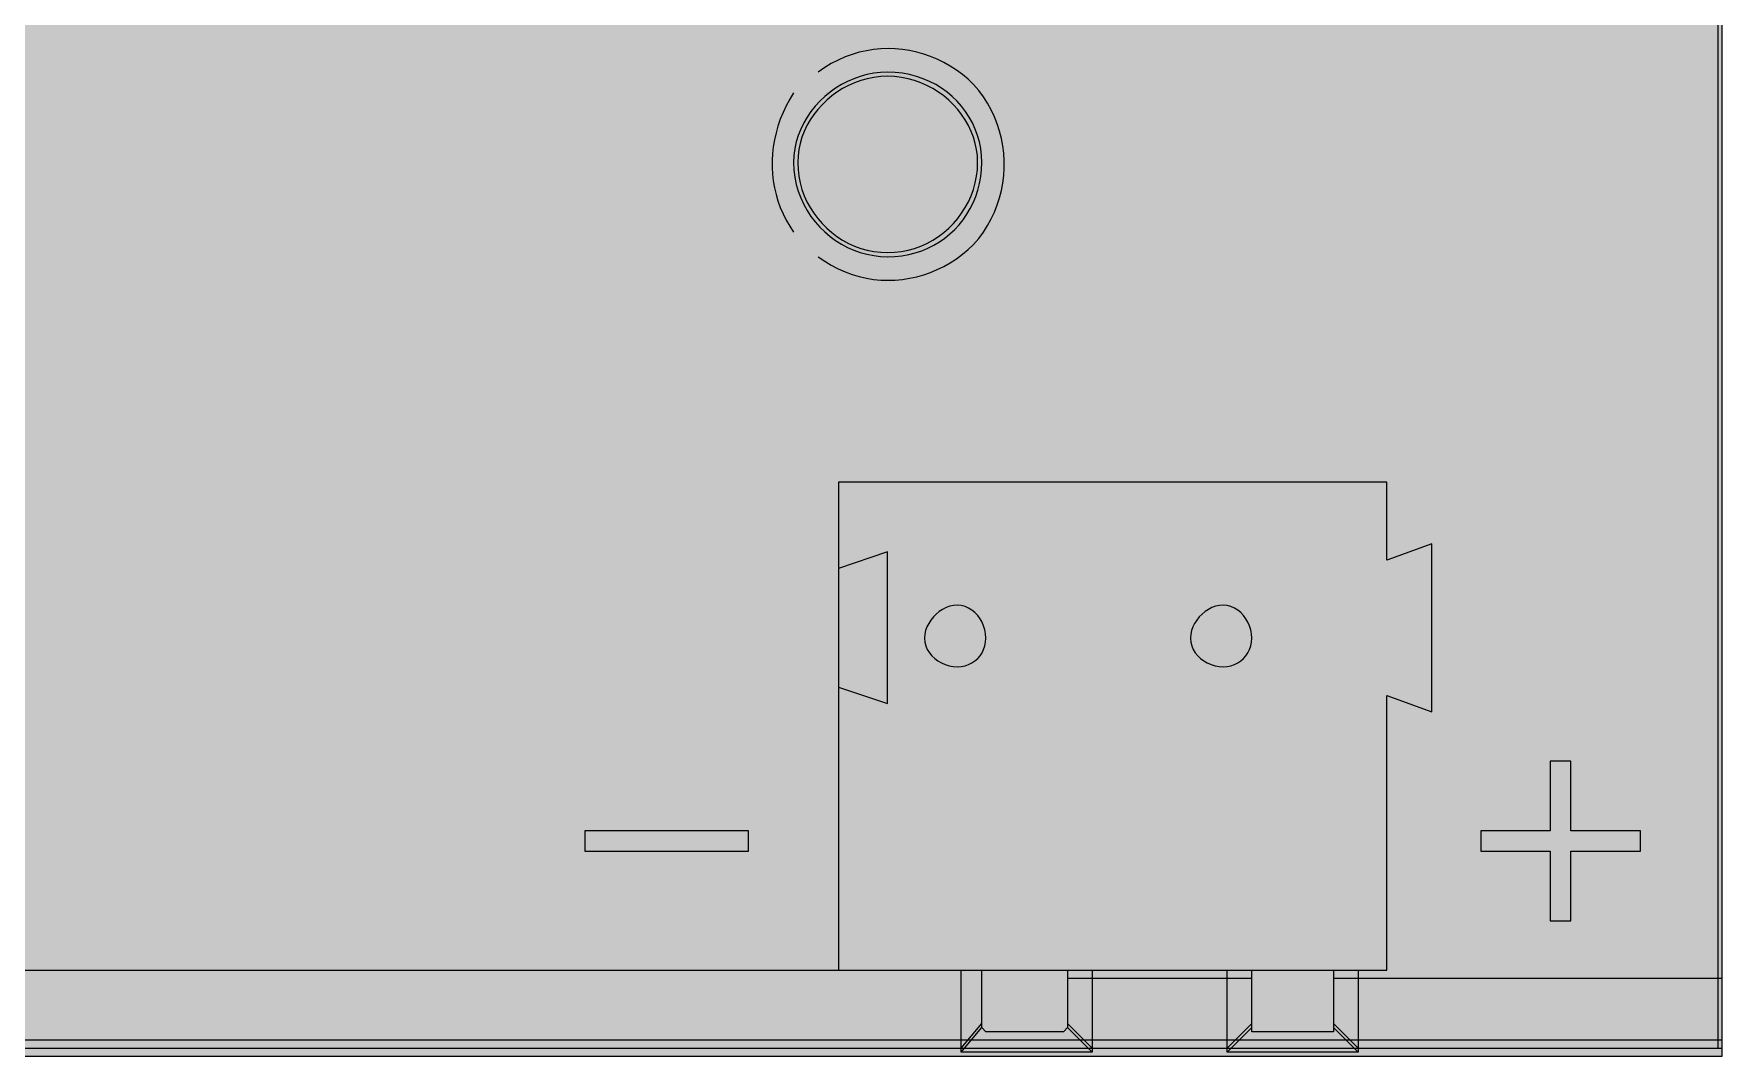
# Model space of a CAD drawing. Header units: millimetres. Extents: x 0 to 966, y -664 to 90.
# Drawn here: x 929.76 to 966, y -130 to -108.04 of the extents above; entities that cross this region are included whole.
import ezdxf

# ---------------------------------------------------------------- set-up
doc = ezdxf.new("R2010")
doc.units = ezdxf.units.MM
for name, color, linetype in [('HDL_BODY', 7, 'Continuous'), ('HDL_COLOUR', 7, 'Continuous'), ('HDL_DETAIL', 7, 'Continuous'), ('HDL_PRINT', 7, 'Continuous')]:
    doc.layers.add(name, color=color, linetype=linetype)

# ---------------------------------------------------------------- blocks, each defined once
blk = doc.blocks.new('M_R12.16.1_FRONT')
at = {"layer": 'HDL_BODY', "true_color": 0x202126}
blk.add_hatch(color=250, dxfattribs=at).paths.add_polyline_path([(0, 0), (216, 0), (216, 90), (0, 90)])
at = {"layer": 'HDL_BODY', "true_color": 0x2a2a30}
blk.add_hatch(color=250, dxfattribs=at).paths.add_polyline_path([(0.4, 20.52), (215.6, 20.52), (215.6, 68.31), (0.4, 68.31)])
at = {"layer": 'HDL_BODY', "true_color": 0x23242a}
blk.add_hatch(color=250, dxfattribs=at).paths.add_polyline_path([(0.4, 0.5), (215.6, 0.5), (215.6, 19.8), (0.4, 19.8)])
at = {"layer": 'HDL_COLOUR', "true_color": 0x232529}
for points in [[(200.107, 19.198), (200.101, 19.347), (200.084, 19.494), (200.055, 19.638), (200.016, 19.777), (199.966, 19.913), (199.906, 20.044), (199.837, 20.17), (199.759, 20.29), (199.672, 20.404), (199.576, 20.511), (199.473, 20.612), (199.362, 20.705), (199.243, 20.79), (199.118, 20.867), (198.987, 20.936), (198.849, 20.995), (198.706, 21.044), (198.558, 21.083), (198.405, 21.112), (198.248, 21.129), (198.086, 21.135), (197.936, 21.129), (197.789, 21.112), (197.643, 21.083), (197.5, 21.044), (197.361, 20.995), (197.226, 20.936), (197.095, 20.867), (196.97, 20.79), (196.85, 20.705), (196.737, 20.612), (196.63, 20.511), (196.531, 20.404), (196.44, 20.29), (196.357, 20.17), (196.284, 20.044), (196.22, 19.913), (196.167, 19.777), (196.124, 19.638), (196.093, 19.494), (196.074, 19.347), (196.068, 19.198), (196.074, 19.036), (196.093, 18.878), (196.124, 18.725), (196.167, 18.576), (196.22, 18.433), (196.284, 18.295), (196.357, 18.164), (196.44, 18.038), (196.531, 17.92), (196.63, 17.808), (196.737, 17.705), (196.85, 17.609), (196.97, 17.521), (197.095, 17.443), (197.226, 17.373), (197.361, 17.314), (197.5, 17.264), (197.643, 17.224), (197.789, 17.196), (197.936, 17.178), (198.086, 17.172), (198.24, 17.177), (198.391, 17.193), (198.538, 17.22), (198.68, 17.256), (198.817, 17.301), (198.95, 17.356), (199.077, 17.42), (199.199, 17.492), (199.314, 17.572), (199.423, 17.66), (199.525, 17.756), (199.621, 17.858), (199.708, 17.967), (199.788, 18.083), (199.86, 18.205), (199.924, 18.332), (199.978, 18.465), (200.024, 18.603), (200.06, 18.746), (200.086, 18.892), (200.102, 19.043), (200.107, 19.198)], [(200.018, 19.198), (200.012, 19.335), (199.995, 19.471), (199.966, 19.605), (199.928, 19.736), (199.878, 19.864), (199.82, 19.988), (199.752, 20.108), (199.675, 20.223), (199.59, 20.332), (199.497, 20.436), (199.397, 20.533), (199.289, 20.624), (199.176, 20.707), (199.056, 20.783), (198.93, 20.85), (198.8, 20.908), (198.665, 20.957), (198.525, 20.995), (198.382, 21.024), (198.235, 21.041), (198.086, 21.047), (197.937, 21.041), (197.791, 21.024), (197.648, 20.995), (197.509, 20.957), (197.374, 20.908), (197.243, 20.85), (197.118, 20.783), (196.999, 20.707), (196.885, 20.624), (196.778, 20.533), (196.678, 20.436), (196.585, 20.332), (196.5, 20.223), (196.423, 20.108), (196.355, 19.988), (196.297, 19.864), (196.247, 19.736), (196.208, 19.605), (196.18, 19.471), (196.163, 19.335), (196.157, 19.198), (196.163, 19.048), (196.18, 18.901), (196.208, 18.758), (196.247, 18.618), (196.297, 18.482), (196.355, 18.351), (196.423, 18.226), (196.5, 18.105), (196.585, 17.991), (196.678, 17.884), (196.778, 17.783), (196.885, 17.69), (196.999, 17.605), (197.118, 17.528), (197.243, 17.459), (197.374, 17.4), (197.509, 17.351), (197.648, 17.312), (197.791, 17.283), (197.937, 17.266), (198.086, 17.26), (198.235, 17.266), (198.382, 17.283), (198.525, 17.312), (198.665, 17.351), (198.8, 17.4), (198.93, 17.459), (199.056, 17.528), (199.176, 17.605), (199.289, 17.69), (199.397, 17.783), (199.497, 17.884), (199.59, 17.991), (199.675, 18.105), (199.752, 18.226), (199.82, 18.351), (199.878, 18.482), (199.928, 18.618), (199.966, 18.758), (199.995, 18.901), (200.012, 19.048), (200.018, 19.198)]]:
    blk.add_hatch(color=250, dxfattribs=at).paths.add_polyline_path(points)
at = {"layer": 'HDL_COLOUR', "true_color": 0x111316}
blk.add_hatch(color=250, dxfattribs=at).paths.add_polyline_path([(197.034, 1.849), (202.916, 1.849), (202.916, 12.329), (197.034, 12.329)])
at = {"layer": 'HDL_COLOUR', "true_color": 0xb7262f}
blk.add_hatch(color=242, dxfattribs=at).paths.add_polyline_path([(202.916, 1.849), (208.799, 1.849), (208.799, 12.329), (202.916, 12.329)])
at = {"layer": 'HDL_COLOUR', "true_color": 0x18191d}
for points in [[(200.193, 8.982), (200.188, 9.07), (200.172, 9.157), (200.147, 9.241), (200.112, 9.321), (200.069, 9.397), (200.019, 9.467), (199.96, 9.529), (199.895, 9.582), (199.824, 9.626), (199.747, 9.659), (199.666, 9.68), (199.58, 9.687), (199.499, 9.681), (199.419, 9.663), (199.341, 9.635), (199.266, 9.597), (199.195, 9.55), (199.128, 9.496), (199.068, 9.435), (199.014, 9.369), (198.967, 9.297), (198.929, 9.222), (198.901, 9.143), (198.883, 9.063), (198.877, 8.982), (198.884, 8.896), (198.905, 8.814), (198.938, 8.737), (198.982, 8.666), (199.035, 8.6), (199.097, 8.542), (199.167, 8.491), (199.242, 8.447), (199.322, 8.412), (199.406, 8.387), (199.492, 8.371), (199.58, 8.366), (199.666, 8.371), (199.747, 8.387), (199.824, 8.412), (199.895, 8.447), (199.96, 8.491), (200.019, 8.542), (200.069, 8.6), (200.112, 8.666), (200.147, 8.737), (200.172, 8.814), (200.188, 8.896), (200.193, 8.982)], [(205.901, 8.982), (205.895, 9.07), (205.88, 9.157), (205.854, 9.241), (205.82, 9.321), (205.777, 9.397), (205.726, 9.467), (205.668, 9.529), (205.603, 9.582), (205.532, 9.626), (205.455, 9.659), (205.373, 9.68), (205.287, 9.687), (205.206, 9.681), (205.126, 9.663), (205.048, 9.635), (204.973, 9.597), (204.901, 9.55), (204.835, 9.496), (204.774, 9.435), (204.72, 9.369), (204.674, 9.297), (204.636, 9.222), (204.608, 9.143), (204.591, 9.063), (204.585, 8.982), (204.592, 8.896), (204.612, 8.814), (204.645, 8.737), (204.688, 8.666), (204.742, 8.6), (204.804, 8.542), (204.873, 8.491), (204.948, 8.447), (205.029, 8.412), (205.113, 8.387), (205.199, 8.371), (205.287, 8.366), (205.373, 8.371), (205.455, 8.387), (205.532, 8.412), (205.603, 8.447), (205.668, 8.491), (205.726, 8.542), (205.777, 8.6), (205.82, 8.666), (205.854, 8.737), (205.88, 8.814), (205.895, 8.896), (205.901, 8.982)]]:
    blk.add_hatch(color=250, dxfattribs=at).paths.add_polyline_path(points)
at = {"layer": 'HDL_PRINT', "true_color": 0xdee1e9}
h = blk.add_hatch(color=254, dxfattribs=at)
h.paths.add_polyline_path([(185.619, 14.706), (185.619, 16.115), (186.146, 16.115), (186.19, 16.115), (186.233, 16.115), (186.277, 16.115), (186.321, 16.115), (186.366, 16.115), (186.41, 16.115), (186.417, 16.109), (186.436, 16.092), (186.464, 16.071), (186.5, 16.05), (186.541, 16.034), (186.585, 16.027), (186.674, 15.939), (186.674, 15.895), (186.674, 15.851), (186.674, 15.807), (186.674, 15.763), (186.674, 15.719), (186.674, 15.675), (186.674, 15.637), (186.672, 15.6), (186.667, 15.562), (186.657, 15.524), (186.642, 15.486), (186.618, 15.449), (186.585, 15.411), (186.551, 15.382), (186.516, 15.36), (186.477, 15.344), (186.431, 15.334), (186.378, 15.328), (186.314, 15.324), (186.237, 15.323), (186.146, 15.323), (185.794, 15.323), (185.794, 14.706), (185.619, 14.706)])
h.paths.add_polyline_path([(185.794, 15.411), (186.146, 15.411), (186.216, 15.416), (186.275, 15.428), (186.324, 15.445), (186.361, 15.464), (186.388, 15.481), (186.405, 15.494), (186.41, 15.499), (186.446, 15.536), (186.471, 15.564), (186.485, 15.587), (186.493, 15.61), (186.496, 15.638), (186.496, 15.675), (186.496, 15.727), (186.496, 15.775), (186.496, 15.815), (186.496, 15.841), (186.496, 15.851), (186.459, 15.888), (186.432, 15.913), (186.41, 15.928), (186.387, 15.936), (186.359, 15.939), (186.321, 15.939), (186.311, 15.939), (186.284, 15.939), (186.245, 15.939), (186.198, 15.939), (186.146, 15.939), (185.794, 15.939), (185.794, 15.411)])
for points in [[(190.097, 14.706), (190.535, 16.115), (190.713, 16.115), (190.271, 14.706), (190.097, 14.706)], [(191.326, 14.706), (191.326, 16.115), (191.501, 16.115), (191.501, 14.882), (192.204, 14.882), (192.204, 14.706), (191.326, 14.706)], [(192.467, 14.706), (192.467, 16.115), (193.433, 16.115), (193.433, 15.939), (192.642, 15.939), (192.642, 15.499), (193.433, 15.499), (193.433, 15.323), (192.642, 15.323), (192.642, 14.882), (193.522, 14.882), (193.522, 14.706), (192.467, 14.706)], [(186.935, 14.706), (186.935, 15.763), (187.024, 15.763), (187.024, 15.587), (187.061, 15.624), (187.089, 15.649), (187.112, 15.664), (187.135, 15.672), (187.162, 15.675), (187.198, 15.675), (187.208, 15.718), (187.23, 15.744), (187.256, 15.757), (187.278, 15.762), (187.287, 15.763), (187.325, 15.763), (187.353, 15.76), (187.376, 15.752), (187.398, 15.737), (187.426, 15.712), (187.462, 15.675), (187.376, 15.499), (187.367, 15.542), (187.345, 15.568), (187.319, 15.581), (187.297, 15.586), (187.287, 15.587), (187.244, 15.586), (187.218, 15.581), (187.204, 15.568), (187.199, 15.542), (187.198, 15.499), (187.156, 15.498), (187.131, 15.493), (187.118, 15.48), (187.113, 15.454), (187.112, 15.411), (187.112, 15.401), (187.112, 15.374), (187.112, 15.335), (187.112, 15.287), (187.112, 15.235), (187.112, 14.706), (186.935, 14.706)], [(187.726, 8.19), (187.901, 8.101), (187.872, 8.039), (187.85, 7.985), (187.831, 7.936), (187.814, 7.892), (187.798, 7.853), (187.779, 7.817), (187.755, 7.782), (187.726, 7.749), (187.664, 7.72), (187.608, 7.698), (187.556, 7.683), (187.507, 7.672), (187.457, 7.666), (187.405, 7.663), (187.349, 7.661), (187.287, 7.661), (187.244, 7.662), (187.194, 7.663), (187.139, 7.668), (187.083, 7.678), (187.028, 7.693), (186.978, 7.717), (186.935, 7.749), (186.898, 7.787), (186.862, 7.825), (186.83, 7.863), (186.802, 7.9), (186.779, 7.938), (186.765, 7.976), (186.76, 8.013), (186.728, 8.056), (186.705, 8.106), (186.69, 8.161), (186.681, 8.218), (186.676, 8.273), (186.674, 8.323), (186.674, 8.366), (186.674, 8.428), (186.675, 8.484), (186.678, 8.536), (186.685, 8.586), (186.695, 8.636), (186.71, 8.688), (186.731, 8.744), (186.76, 8.806), (186.793, 8.844), (186.82, 8.879), (186.846, 8.912), (186.874, 8.941), (186.91, 8.963), (186.959, 8.977), (187.024, 8.982), (187.062, 9.015), (187.099, 9.038), (187.137, 9.054), (187.174, 9.063), (187.212, 9.068), (187.249, 9.07), (187.287, 9.07), (187.357, 9.07), (187.418, 9.068), (187.471, 9.063), (187.518, 9.054), (187.561, 9.038), (187.6, 9.015), (187.637, 8.982), (187.675, 8.944), (187.713, 8.907), (187.751, 8.869), (187.789, 8.831), (187.826, 8.794), (187.864, 8.756), (187.901, 8.718), (187.726, 8.63), (187.693, 8.668), (187.667, 8.705), (187.647, 8.743), (187.628, 8.781), (187.608, 8.819), (187.583, 8.856), (187.551, 8.894), (187.507, 8.894), (187.463, 8.894), (187.419, 8.894), (187.375, 8.894), (187.332, 8.894), (187.287, 8.894), (187.243, 8.894), (187.199, 8.894), (187.155, 8.894), (187.112, 8.894), (187.068, 8.894), (187.024, 8.894), (187.019, 8.856), (187.006, 8.819), (186.989, 8.781), (186.97, 8.743), (186.952, 8.705), (186.94, 8.668), (186.935, 8.63), (186.903, 8.592), (186.88, 8.554), (186.865, 8.517), (186.856, 8.479), (186.851, 8.441), (186.849, 8.403), (186.849, 8.366), (186.849, 8.328), (186.851, 8.29), (186.856, 8.253), (186.865, 8.215), (186.88, 8.177), (186.903, 8.139), (186.935, 8.101), (186.94, 8.064), (186.954, 8.026), (186.977, 7.988), (187.005, 7.951), (187.038, 7.913), (187.075, 7.875), (187.112, 7.837), (187.122, 7.837), (187.148, 7.837), (187.187, 7.837), (187.235, 7.837), (187.287, 7.837), (187.325, 7.838), (187.363, 7.84), (187.4, 7.844), (187.438, 7.854), (187.475, 7.87), (187.513, 7.893), (187.551, 7.925), (187.588, 7.931), (187.623, 7.947), (187.656, 7.974), (187.684, 8.012), (187.706, 8.06), (187.721, 8.12), (187.726, 8.19)], [(189.483, 7.837), (189.483, 7.661), (188.603, 7.661), (188.603, 7.705), (188.603, 7.736), (188.603, 7.763), (188.603, 7.794), (188.603, 7.837), (188.61, 7.844), (188.626, 7.864), (188.648, 7.892), (188.669, 7.929), (188.685, 7.97), (188.692, 8.013), (188.73, 8.019), (188.768, 8.033), (188.805, 8.055), (188.843, 8.083), (188.88, 8.116), (188.918, 8.152), (188.956, 8.19), (188.998, 8.232), (189.047, 8.281), (189.097, 8.331), (189.144, 8.378), (189.183, 8.417), (189.21, 8.444), (189.219, 8.454), (189.251, 8.492), (189.274, 8.529), (189.289, 8.567), (189.299, 8.605), (189.303, 8.643), (189.305, 8.68), (189.305, 8.718), (189.305, 8.756), (189.302, 8.783), (189.295, 8.806), (189.28, 8.829), (189.256, 8.857), (189.219, 8.894), (189.21, 8.894), (189.183, 8.894), (189.143, 8.894), (189.096, 8.894), (189.045, 8.894), (188.992, 8.894), (188.944, 8.894), (188.904, 8.894), (188.877, 8.894), (188.867, 8.894), (188.835, 8.856), (188.812, 8.819), (188.797, 8.781), (188.788, 8.743), (188.783, 8.705), (188.781, 8.668), (188.781, 8.63), (188.603, 8.718), (188.608, 8.756), (188.623, 8.794), (188.645, 8.831), (188.674, 8.869), (188.707, 8.907), (188.743, 8.944), (188.781, 8.982), (188.791, 9.015), (188.818, 9.038), (188.857, 9.054), (188.903, 9.063), (188.953, 9.068), (189.002, 9.07), (189.045, 9.07), (189.114, 9.07), (189.175, 9.068), (189.228, 9.063), (189.274, 9.054), (189.317, 9.038), (189.356, 9.015), (189.394, 8.982), (189.427, 8.944), (189.451, 8.907), (189.467, 8.869), (189.476, 8.831), (189.481, 8.794), (189.483, 8.756), (189.483, 8.718), (189.483, 8.666), (189.483, 8.618), (189.483, 8.578), (189.483, 8.552), (189.483, 8.542), (189.445, 8.504), (189.417, 8.477), (189.394, 8.454), (189.371, 8.431), (189.343, 8.403), (189.305, 8.366), (189.301, 8.333), (189.289, 8.3), (189.269, 8.267), (189.241, 8.234), (189.204, 8.201), (189.159, 8.168), (189.106, 8.135), (189.045, 8.101), (189.001, 8.058), (188.959, 8.017), (188.922, 7.98), (188.893, 7.952), (188.874, 7.932), (188.867, 7.925), (188.866, 7.916), (188.861, 7.894), (188.848, 7.868), (188.823, 7.847), (188.781, 7.837), (189.483, 7.837)], [(190.271, 7.661), (190.186, 7.661), (190.186, 8.806), (190.148, 8.773), (190.111, 8.748), (190.078, 8.728), (190.05, 8.709), (190.027, 8.688), (190.013, 8.663), (190.008, 8.63), (189.965, 8.623), (189.924, 8.607), (189.888, 8.586), (189.859, 8.565), (189.84, 8.548), (189.833, 8.542), (189.833, 8.718), (189.871, 8.751), (189.906, 8.776), (189.939, 8.797), (189.967, 8.816), (189.989, 8.836), (190.003, 8.861), (190.008, 8.894), (190.046, 8.927), (190.082, 8.952), (190.115, 8.973), (190.144, 8.992), (190.166, 9.012), (190.18, 9.037), (190.186, 9.07), (190.271, 9.07), (190.271, 7.661)], [(191.415, 8.013), (191.59, 8.101), (191.59, 8.064), (191.592, 8.026), (191.597, 7.988), (191.606, 7.951), (191.622, 7.913), (191.644, 7.875), (191.676, 7.837), (191.686, 7.837), (191.713, 7.837), (191.753, 7.837), (191.801, 7.837), (191.854, 7.837), (191.905, 7.837), (191.953, 7.837), (191.992, 7.837), (192.019, 7.837), (192.029, 7.837), (192.062, 7.875), (192.085, 7.913), (192.101, 7.951), (192.111, 7.988), (192.116, 8.026), (192.117, 8.064), (192.118, 8.101), (192.117, 8.139), (192.114, 8.167), (192.107, 8.19), (192.091, 8.212), (192.066, 8.24), (192.029, 8.278), (192.022, 8.315), (192.003, 8.34), (191.974, 8.355), (191.937, 8.362), (191.897, 8.365), (191.854, 8.366), (191.765, 8.366), (191.765, 8.454), (191.809, 8.46), (191.85, 8.477), (191.886, 8.498), (191.914, 8.519), (191.933, 8.535), (191.94, 8.542), (191.977, 8.549), (192.002, 8.568), (192.018, 8.597), (192.025, 8.633), (192.028, 8.674), (192.029, 8.718), (192.029, 8.762), (192.029, 8.793), (192.029, 8.819), (192.029, 8.85), (192.029, 8.894), (191.985, 8.894), (191.954, 8.894), (191.927, 8.894), (191.897, 8.894), (191.854, 8.894), (191.801, 8.894), (191.753, 8.894), (191.713, 8.894), (191.686, 8.894), (191.676, 8.894), (191.64, 8.857), (191.616, 8.829), (191.601, 8.806), (191.593, 8.783), (191.591, 8.756), (191.59, 8.718), (191.415, 8.718), (191.42, 8.756), (191.434, 8.794), (191.456, 8.831), (191.484, 8.869), (191.517, 8.907), (191.553, 8.944), (191.59, 8.982), (191.6, 9.015), (191.627, 9.038), (191.666, 9.054), (191.713, 9.063), (191.763, 9.068), (191.811, 9.07), (191.854, 9.07), (191.897, 9.07), (191.927, 9.07), (191.954, 9.07), (191.985, 9.07), (192.029, 9.07), (192.067, 9.033), (192.095, 9.005), (192.117, 8.982), (192.14, 8.959), (192.167, 8.932), (192.204, 8.894), (192.204, 8.85), (192.204, 8.819), (192.204, 8.793), (192.204, 8.762), (192.204, 8.718), (192.204, 8.674), (192.204, 8.643), (192.204, 8.616), (192.204, 8.585), (192.204, 8.542), (192.167, 8.535), (192.14, 8.519), (192.117, 8.498), (192.095, 8.477), (192.067, 8.46), (192.029, 8.454), (192.066, 8.449), (192.102, 8.434), (192.135, 8.412), (192.163, 8.384), (192.185, 8.351), (192.199, 8.315), (192.204, 8.278), (192.241, 8.271), (192.266, 8.252), (192.281, 8.223), (192.289, 8.186), (192.292, 8.145), (192.293, 8.101), (192.292, 8.031), (192.29, 7.97), (192.286, 7.917), (192.276, 7.869), (192.26, 7.827), (192.237, 7.787), (192.204, 7.749), (192.162, 7.717), (192.112, 7.693), (192.057, 7.678), (192.001, 7.668), (191.946, 7.663), (191.896, 7.662), (191.854, 7.661), (191.783, 7.662), (191.722, 7.663), (191.668, 7.668), (191.621, 7.678), (191.579, 7.693), (191.54, 7.717), (191.501, 7.749), (191.469, 7.787), (191.447, 7.825), (191.431, 7.863), (191.422, 7.9), (191.417, 7.938), (191.416, 7.976), (191.415, 8.013)], [(194.574, 7.661), (194.047, 9.07), (194.225, 9.07), (194.574, 8.101), (194.579, 8.064), (194.592, 8.026), (194.609, 7.988), (194.628, 7.951), (194.646, 7.913), (194.658, 7.875), (194.663, 7.837), (194.664, 7.875), (194.665, 7.913), (194.67, 7.951), (194.679, 7.988), (194.695, 8.026), (194.717, 8.064), (194.749, 8.101), (195.102, 9.07), (195.277, 9.07), (194.749, 7.661), (194.574, 7.661)], [(190.713, 8.278), (191.24, 8.278), (191.24, 8.101), (190.713, 8.101), (190.713, 8.278)]]:
    blk.add_hatch(color=254, dxfattribs=at).paths.add_polyline_path(points)
h = blk.add_hatch(color=254, dxfattribs=at)
h.paths.add_polyline_path([(193.697, 14.706), (193.697, 16.115), (194.225, 16.115), (194.268, 16.115), (194.311, 16.115), (194.355, 16.115), (194.4, 16.115), (194.444, 16.115), (194.488, 16.115), (194.525, 16.109), (194.552, 16.092), (194.575, 16.071), (194.598, 16.05), (194.625, 16.034), (194.663, 16.027), (194.695, 15.99), (194.72, 15.952), (194.74, 15.914), (194.759, 15.876), (194.78, 15.839), (194.805, 15.801), (194.838, 15.763), (194.838, 15.725), (194.838, 15.686), (194.838, 15.643), (194.838, 15.596), (194.838, 15.542), (194.838, 15.481), (194.838, 15.411), (194.838, 15.367), (194.838, 15.323), (194.838, 15.279), (194.838, 15.235), (194.838, 15.191), (194.838, 15.147), (194.832, 15.103), (194.815, 15.062), (194.794, 15.026), (194.772, 14.997), (194.756, 14.978), (194.749, 14.971), (194.743, 14.933), (194.727, 14.905), (194.706, 14.882), (194.686, 14.86), (194.67, 14.832), (194.663, 14.794), (194.619, 14.794), (194.578, 14.791), (194.543, 14.783), (194.514, 14.768), (194.495, 14.743), (194.488, 14.706), (194.444, 14.706), (194.4, 14.706), (194.355, 14.706), (194.311, 14.706), (194.268, 14.706), (194.225, 14.706), (193.697, 14.706)])
h.paths.add_polyline_path([(193.961, 14.882), (194.225, 14.882), (194.276, 14.882), (194.323, 14.882), (194.363, 14.882), (194.39, 14.882), (194.4, 14.882), (194.437, 14.92), (194.465, 14.944), (194.488, 14.96), (194.511, 14.967), (194.538, 14.97), (194.574, 14.971), (194.581, 15.008), (194.597, 15.036), (194.619, 15.059), (194.64, 15.081), (194.657, 15.109), (194.663, 15.147), (194.663, 15.191), (194.663, 15.235), (194.663, 15.279), (194.663, 15.323), (194.663, 15.367), (194.663, 15.411), (194.663, 15.481), (194.663, 15.542), (194.663, 15.596), (194.663, 15.643), (194.663, 15.686), (194.663, 15.725), (194.663, 15.763), (194.626, 15.796), (194.59, 15.821), (194.557, 15.842), (194.529, 15.861), (194.508, 15.881), (194.493, 15.906), (194.488, 15.939), (194.444, 15.939), (194.4, 15.939), (194.355, 15.939), (194.311, 15.939), (194.268, 15.939), (194.225, 15.939), (193.961, 15.939), (193.961, 14.882)])
h = blk.add_hatch(color=254, dxfattribs=at)
h.paths.add_polyline_path([(187.462, 15.235), (187.466, 15.301), (187.477, 15.365), (187.495, 15.428), (187.517, 15.488), (187.544, 15.544), (187.573, 15.594), (187.605, 15.638), (187.637, 15.675), (187.675, 15.68), (187.715, 15.692), (187.758, 15.71), (187.805, 15.728), (187.859, 15.746), (187.92, 15.758), (187.99, 15.763), (188.027, 15.759), (188.07, 15.748), (188.117, 15.731), (188.166, 15.708), (188.214, 15.681), (188.261, 15.652), (188.303, 15.62), (188.339, 15.587), (188.372, 15.549), (188.396, 15.509), (188.412, 15.467), (188.421, 15.42), (188.426, 15.366), (188.428, 15.305), (188.428, 15.235), (188.428, 15.192), (188.426, 15.144), (188.421, 15.094), (188.412, 15.047), (188.396, 15.008), (188.372, 14.981), (188.339, 14.971), (188.333, 14.927), (188.317, 14.886), (188.296, 14.849), (188.276, 14.821), (188.26, 14.801), (188.253, 14.794), (188.215, 14.762), (188.178, 14.739), (188.14, 14.723), (188.103, 14.713), (188.065, 14.709), (188.028, 14.707), (187.99, 14.706), (187.92, 14.707), (187.859, 14.709), (187.805, 14.713), (187.758, 14.723), (187.715, 14.739), (187.675, 14.762), (187.637, 14.794), (187.605, 14.831), (187.573, 14.876), (187.544, 14.926), (187.517, 14.981), (187.495, 15.041), (187.477, 15.104), (187.466, 15.169), (187.462, 15.235)])
h.paths.add_polyline_path([(187.637, 15.235), (187.642, 15.165), (187.655, 15.105), (187.672, 15.057), (187.691, 15.019), (187.708, 14.992), (187.721, 14.976), (187.726, 14.971), (187.764, 14.938), (187.802, 14.915), (187.839, 14.899), (187.877, 14.889), (187.914, 14.884), (187.952, 14.883), (187.99, 14.882), (188.033, 14.883), (188.075, 14.886), (188.11, 14.893), (188.139, 14.909), (188.158, 14.933), (188.165, 14.971), (188.197, 14.976), (188.221, 14.992), (188.237, 15.019), (188.246, 15.057), (188.251, 15.105), (188.253, 15.165), (188.253, 15.235), (188.253, 15.272), (188.251, 15.31), (188.246, 15.348), (188.237, 15.386), (188.221, 15.423), (188.197, 15.461), (188.165, 15.499), (188.158, 15.536), (188.139, 15.561), (188.11, 15.576), (188.075, 15.584), (188.033, 15.587), (187.99, 15.587), (187.952, 15.587), (187.914, 15.585), (187.877, 15.58), (187.839, 15.571), (187.802, 15.555), (187.764, 15.532), (187.726, 15.499), (187.721, 15.461), (187.708, 15.423), (187.691, 15.386), (187.672, 15.348), (187.655, 15.31), (187.642, 15.272), (187.637, 15.235)])
h = blk.add_hatch(color=254, dxfattribs=at)
h.paths.add_polyline_path([(188.603, 14.618), (188.781, 14.618), (188.782, 14.575), (188.786, 14.549), (188.799, 14.536), (188.825, 14.531), (188.867, 14.53), (188.874, 14.493), (188.893, 14.468), (188.922, 14.453), (188.959, 14.445), (189.001, 14.443), (189.045, 14.442), (189.051, 14.443), (189.07, 14.445), (189.099, 14.453), (189.135, 14.468), (189.176, 14.493), (189.219, 14.53), (189.22, 14.539), (189.225, 14.561), (189.238, 14.587), (189.263, 14.609), (189.305, 14.618), (189.305, 14.656), (189.305, 14.687), (189.305, 14.717), (189.305, 14.755), (189.305, 14.808), (189.305, 14.882), (189.268, 14.845), (189.231, 14.809), (189.194, 14.776), (189.156, 14.748), (189.119, 14.726), (189.082, 14.712), (189.045, 14.706), (188.982, 14.71), (188.927, 14.722), (188.878, 14.739), (188.835, 14.761), (188.796, 14.788), (188.76, 14.818), (188.725, 14.85), (188.692, 14.882), (188.659, 14.92), (188.635, 14.96), (188.62, 15.003), (188.61, 15.05), (188.605, 15.103), (188.603, 15.164), (188.603, 15.235), (188.603, 15.279), (188.603, 15.323), (188.603, 15.367), (188.603, 15.411), (188.603, 15.455), (188.603, 15.499), (188.636, 15.536), (188.662, 15.572), (188.682, 15.605), (188.702, 15.633), (188.722, 15.656), (188.748, 15.67), (188.781, 15.675), (188.818, 15.708), (188.855, 15.731), (188.893, 15.747), (188.931, 15.756), (188.968, 15.761), (189.007, 15.763), (189.045, 15.763), (189.082, 15.758), (189.119, 15.744), (189.156, 15.721), (189.194, 15.693), (189.231, 15.66), (189.268, 15.625), (189.305, 15.587), (189.305, 15.763), (189.483, 15.763), (189.483, 14.882), (189.483, 14.812), (189.481, 14.751), (189.476, 14.698), (189.467, 14.65), (189.451, 14.608), (189.427, 14.568), (189.394, 14.53), (189.388, 14.493), (189.371, 14.465), (189.35, 14.442), (189.328, 14.419), (189.312, 14.392), (189.305, 14.354), (189.262, 14.354), (189.219, 14.354), (189.175, 14.354), (189.131, 14.354), (189.088, 14.354), (189.045, 14.354), (188.974, 14.354), (188.913, 14.354), (188.859, 14.354), (188.812, 14.354), (188.77, 14.354), (188.73, 14.354), (188.692, 14.354), (188.659, 14.392), (188.635, 14.43), (188.62, 14.467), (188.61, 14.505), (188.605, 14.543), (188.603, 14.58), (188.603, 14.618)])
h.paths.add_polyline_path([(188.781, 15.235), (188.781, 15.192), (188.783, 15.144), (188.788, 15.094), (188.797, 15.047), (188.812, 15.008), (188.835, 14.981), (188.867, 14.971), (188.874, 14.933), (188.893, 14.909), (188.922, 14.893), (188.959, 14.886), (189.001, 14.883), (189.045, 14.882), (189.081, 14.883), (189.108, 14.886), (189.131, 14.893), (189.154, 14.909), (189.182, 14.933), (189.219, 14.971), (189.251, 14.981), (189.274, 15.008), (189.289, 15.047), (189.299, 15.094), (189.303, 15.144), (189.305, 15.192), (189.305, 15.235), (189.305, 15.277), (189.303, 15.326), (189.299, 15.376), (189.289, 15.423), (189.274, 15.462), (189.251, 15.489), (189.219, 15.499), (189.182, 15.536), (189.154, 15.561), (189.131, 15.576), (189.108, 15.584), (189.081, 15.587), (189.045, 15.587), (189.001, 15.587), (188.959, 15.584), (188.922, 15.576), (188.893, 15.561), (188.874, 15.536), (188.867, 15.499), (188.835, 15.489), (188.812, 15.462), (188.797, 15.423), (188.788, 15.376), (188.783, 15.326), (188.781, 15.277), (188.781, 15.235)])
h = blk.add_hatch(color=254, dxfattribs=at)
h.paths.add_polyline_path([(185.355, 7.661), (185.355, 9.07), (185.794, 9.07), (185.838, 9.07), (185.882, 9.07), (185.926, 9.07), (185.969, 9.07), (186.013, 9.07), (186.058, 9.07), (186.101, 9.064), (186.142, 9.047), (186.178, 9.026), (186.207, 9.005), (186.226, 8.989), (186.232, 8.982), (186.27, 8.944), (186.306, 8.907), (186.34, 8.869), (186.368, 8.831), (186.39, 8.794), (186.405, 8.756), (186.41, 8.718), (186.415, 8.68), (186.427, 8.64), (186.444, 8.598), (186.462, 8.551), (186.479, 8.497), (186.491, 8.436), (186.496, 8.366), (186.496, 8.328), (186.494, 8.29), (186.489, 8.253), (186.48, 8.215), (186.465, 8.177), (186.442, 8.139), (186.41, 8.101), (186.41, 8.058), (186.407, 8.017), (186.399, 7.98), (186.384, 7.952), (186.359, 7.932), (186.321, 7.925), (186.315, 7.888), (186.298, 7.86), (186.277, 7.837), (186.255, 7.815), (186.239, 7.787), (186.232, 7.749), (186.196, 7.749), (186.169, 7.746), (186.146, 7.738), (186.123, 7.723), (186.095, 7.698), (186.058, 7.661), (186.013, 7.661), (185.969, 7.661), (185.926, 7.661), (185.882, 7.661), (185.838, 7.661), (185.794, 7.661), (185.355, 7.661)])
h.paths.add_polyline_path([(185.53, 7.837), (185.794, 7.837), (185.838, 7.837), (185.882, 7.837), (185.926, 7.837), (185.969, 7.837), (186.013, 7.837), (186.058, 7.837), (186.067, 7.88), (186.089, 7.906), (186.115, 7.92), (186.137, 7.925), (186.146, 7.925), (186.153, 7.963), (186.169, 7.991), (186.189, 8.013), (186.21, 8.036), (186.226, 8.064), (186.232, 8.101), (186.237, 8.139), (186.25, 8.177), (186.267, 8.215), (186.286, 8.253), (186.304, 8.29), (186.316, 8.328), (186.321, 8.366), (186.316, 8.436), (186.304, 8.497), (186.286, 8.551), (186.267, 8.598), (186.25, 8.64), (186.237, 8.68), (186.232, 8.718), (186.19, 8.762), (186.149, 8.803), (186.113, 8.839), (186.084, 8.868), (186.064, 8.887), (186.058, 8.894), (186.013, 8.894), (185.969, 8.894), (185.926, 8.894), (185.882, 8.894), (185.838, 8.894), (185.794, 8.894), (185.53, 8.894), (185.53, 7.837)])
h = blk.add_hatch(color=254, dxfattribs=at)
h.paths.add_polyline_path([(192.467, 8.366), (192.468, 8.428), (192.469, 8.484), (192.472, 8.536), (192.478, 8.586), (192.489, 8.636), (192.505, 8.688), (192.527, 8.744), (192.556, 8.806), (192.563, 8.85), (192.579, 8.891), (192.599, 8.927), (192.62, 8.956), (192.636, 8.975), (192.642, 8.982), (192.68, 9.015), (192.718, 9.038), (192.756, 9.054), (192.794, 9.063), (192.832, 9.068), (192.869, 9.07), (192.906, 9.07), (192.958, 9.07), (193.006, 9.07), (193.045, 9.07), (193.071, 9.07), (193.081, 9.07), (193.119, 9.037), (193.155, 9.012), (193.188, 8.992), (193.217, 8.973), (193.239, 8.952), (193.253, 8.927), (193.259, 8.894), (193.265, 8.857), (193.281, 8.829), (193.302, 8.806), (193.322, 8.783), (193.338, 8.756), (193.345, 8.718), (193.345, 8.68), (193.345, 8.64), (193.345, 8.598), (193.345, 8.551), (193.345, 8.497), (193.345, 8.436), (193.345, 8.366), (193.345, 8.295), (193.345, 8.234), (193.345, 8.181), (193.345, 8.134), (193.345, 8.091), (193.345, 8.051), (193.345, 8.013), (193.312, 7.943), (193.288, 7.884), (193.268, 7.836), (193.249, 7.798), (193.228, 7.771), (193.203, 7.755), (193.17, 7.749), (193.132, 7.717), (193.094, 7.693), (193.057, 7.678), (193.019, 7.668), (192.982, 7.663), (192.944, 7.662), (192.906, 7.661), (192.869, 7.662), (192.832, 7.665), (192.794, 7.675), (192.756, 7.694), (192.718, 7.725), (192.68, 7.772), (192.642, 7.837), (192.614, 7.87), (192.585, 7.909), (192.559, 7.955), (192.534, 8.007), (192.512, 8.066), (192.494, 8.131), (192.48, 8.203), (192.471, 8.281), (192.467, 8.366)])
h.paths.add_polyline_path([(192.642, 8.366), (192.642, 8.274), (192.644, 8.198), (192.647, 8.133), (192.653, 8.079), (192.664, 8.034), (192.68, 7.994), (192.702, 7.959), (192.731, 7.925), (192.769, 7.888), (192.797, 7.864), (192.82, 7.848), (192.842, 7.841), (192.869, 7.838), (192.906, 7.837), (192.944, 7.838), (192.982, 7.84), (193.019, 7.844), (193.057, 7.854), (193.094, 7.87), (193.132, 7.893), (193.17, 7.925), (193.17, 7.959), (193.17, 7.994), (193.17, 8.034), (193.17, 8.079), (193.17, 8.133), (193.17, 8.198), (193.17, 8.274), (193.17, 8.366), (193.17, 8.457), (193.17, 8.534), (193.17, 8.598), (193.17, 8.652), (193.17, 8.698), (193.17, 8.737), (193.17, 8.773), (193.17, 8.806), (193.132, 8.839), (193.094, 8.862), (193.057, 8.878), (193.019, 8.887), (192.982, 8.892), (192.944, 8.894), (192.906, 8.894), (192.869, 8.894), (192.842, 8.891), (192.82, 8.883), (192.797, 8.868), (192.769, 8.843), (192.731, 8.806), (192.702, 8.773), (192.68, 8.737), (192.664, 8.698), (192.653, 8.652), (192.647, 8.598), (192.644, 8.534), (192.642, 8.457), (192.642, 8.366)])
at = {"layer": 'HDL_DETAIL', "color": 251, "true_color": 0x52555c}
for points in [[(0.351, 0.176), (215.912, 0.176), (215.912, 90), (0.351, 90), (0.351, 0.176)], [(0, 0), (216, 0), (216, 89.824), (0, 89.824), (0, 0)], [(200.107, 19.198), (200.101, 19.347), (200.084, 19.494), (200.055, 19.638), (200.016, 19.777), (199.966, 19.913), (199.906, 20.044), (199.837, 20.17), (199.759, 20.29), (199.672, 20.404), (199.576, 20.511), (199.473, 20.612), (199.362, 20.705), (199.243, 20.79), (199.118, 20.867), (198.987, 20.936), (198.849, 20.995), (198.706, 21.044), (198.558, 21.083), (198.405, 21.112), (198.248, 21.129), (198.086, 21.135), (197.936, 21.129), (197.789, 21.112), (197.643, 21.083), (197.5, 21.044), (197.361, 20.995), (197.226, 20.936), (197.095, 20.867), (196.97, 20.79), (196.85, 20.705), (196.737, 20.612), (196.63, 20.511), (196.531, 20.404), (196.44, 20.29), (196.357, 20.17), (196.284, 20.044), (196.22, 19.913), (196.167, 19.777), (196.124, 19.638), (196.093, 19.494), (196.074, 19.347), (196.068, 19.198), (196.074, 19.036), (196.093, 18.878), (196.124, 18.725), (196.167, 18.576), (196.22, 18.433), (196.284, 18.295), (196.357, 18.164), (196.44, 18.038), (196.531, 17.92), (196.63, 17.808), (196.737, 17.705), (196.85, 17.609), (196.97, 17.521), (197.095, 17.443), (197.226, 17.373), (197.361, 17.314), (197.5, 17.264), (197.643, 17.224), (197.789, 17.196), (197.936, 17.178), (198.086, 17.172), (198.24, 17.177), (198.391, 17.193), (198.538, 17.22), (198.68, 17.256), (198.817, 17.301), (198.95, 17.356), (199.077, 17.42), (199.199, 17.492), (199.314, 17.572), (199.423, 17.66), (199.525, 17.756), (199.621, 17.858), (199.708, 17.967), (199.788, 18.083), (199.86, 18.205), (199.924, 18.332), (199.978, 18.465), (200.024, 18.603), (200.06, 18.746), (200.086, 18.892), (200.102, 19.043), (200.107, 19.198)], [(200.018, 19.198), (200.012, 19.335), (199.995, 19.471), (199.966, 19.605), (199.928, 19.736), (199.878, 19.864), (199.82, 19.988), (199.752, 20.108), (199.675, 20.223), (199.59, 20.332), (199.497, 20.436), (199.397, 20.533), (199.289, 20.624), (199.176, 20.707), (199.056, 20.783), (198.93, 20.85), (198.8, 20.908), (198.665, 20.957), (198.525, 20.995), (198.382, 21.024), (198.235, 21.041), (198.086, 21.047), (197.937, 21.041), (197.791, 21.024), (197.648, 20.995), (197.509, 20.957), (197.374, 20.908), (197.243, 20.85), (197.118, 20.783), (196.999, 20.707), (196.885, 20.624), (196.778, 20.533), (196.678, 20.436), (196.585, 20.332), (196.5, 20.223), (196.423, 20.108), (196.355, 19.988), (196.297, 19.864), (196.247, 19.736), (196.208, 19.605), (196.18, 19.471), (196.163, 19.335), (196.157, 19.198), (196.163, 19.048), (196.18, 18.901), (196.208, 18.758), (196.247, 18.618), (196.297, 18.482), (196.355, 18.351), (196.423, 18.226), (196.5, 18.105), (196.585, 17.991), (196.678, 17.884), (196.778, 17.783), (196.885, 17.69), (196.999, 17.605), (197.118, 17.528), (197.243, 17.459), (197.374, 17.4), (197.509, 17.351), (197.648, 17.312), (197.791, 17.283), (197.937, 17.266), (198.086, 17.26), (198.235, 17.266), (198.382, 17.283), (198.525, 17.312), (198.665, 17.351), (198.8, 17.4), (198.93, 17.459), (199.056, 17.528), (199.176, 17.605), (199.289, 17.69), (199.397, 17.783), (199.497, 17.884), (199.59, 17.991), (199.675, 18.105), (199.752, 18.226), (199.82, 18.351), (199.878, 18.482), (199.928, 18.618), (199.966, 18.758), (199.995, 18.901), (200.012, 19.048), (200.018, 19.198)], [(196.595, 21.135), (196.595, 21.135)], [(196.77, 20.695), (196.77, 20.695)], [(196.77, 17.701), (196.77, 17.701)], [(196.595, 17.172), (196.595, 17.172)], [(200.193, 8.982), (200.188, 9.07), (200.172, 9.157), (200.147, 9.241), (200.112, 9.321), (200.069, 9.397), (200.019, 9.467), (199.96, 9.529), (199.895, 9.582), (199.824, 9.626), (199.747, 9.659), (199.666, 9.68), (199.58, 9.687), (199.499, 9.681), (199.419, 9.663), (199.341, 9.635), (199.266, 9.597), (199.195, 9.55), (199.128, 9.496), (199.068, 9.435), (199.014, 9.369), (198.967, 9.297), (198.929, 9.222), (198.901, 9.143), (198.883, 9.063), (198.877, 8.982), (198.884, 8.896), (198.905, 8.814), (198.938, 8.737), (198.982, 8.666), (199.035, 8.6), (199.097, 8.542), (199.167, 8.491), (199.242, 8.447), (199.322, 8.412), (199.406, 8.387), (199.492, 8.371), (199.58, 8.366), (199.666, 8.371), (199.747, 8.387), (199.824, 8.412), (199.895, 8.447), (199.96, 8.491), (200.019, 8.542), (200.069, 8.6), (200.112, 8.666), (200.147, 8.737), (200.172, 8.814), (200.188, 8.896), (200.193, 8.982)], [(205.901, 8.982), (205.895, 9.07), (205.88, 9.157), (205.854, 9.241), (205.82, 9.321), (205.777, 9.397), (205.726, 9.467), (205.668, 9.529), (205.603, 9.582), (205.532, 9.626), (205.455, 9.659), (205.373, 9.68), (205.287, 9.687), (205.206, 9.681), (205.126, 9.663), (205.048, 9.635), (204.973, 9.597), (204.901, 9.55), (204.835, 9.496), (204.774, 9.435), (204.72, 9.369), (204.674, 9.297), (204.636, 9.222), (204.608, 9.143), (204.591, 9.063), (204.585, 8.982), (204.592, 8.896), (204.612, 8.814), (204.645, 8.737), (204.688, 8.666), (204.742, 8.6), (204.804, 8.542), (204.873, 8.491), (204.948, 8.447), (205.029, 8.412), (205.113, 8.387), (205.199, 8.371), (205.287, 8.366), (205.373, 8.371), (205.455, 8.387), (205.532, 8.412), (205.603, 8.447), (205.668, 8.491), (205.726, 8.542), (205.777, 8.6), (205.82, 8.666), (205.854, 8.737), (205.88, 8.814), (205.895, 8.896), (205.901, 8.982)]]:
    blk.add_lwpolyline(points, close=True, dxfattribs=at)
for points in [[(196.595, 17.172), (196.735, 17.074), (196.877, 16.987), (197.023, 16.911), (197.172, 16.845), (197.322, 16.79), (197.475, 16.745), (197.629, 16.71), (197.784, 16.685), (197.94, 16.671), (198.095, 16.666), (198.251, 16.671), (198.405, 16.685), (198.559, 16.709), (198.711, 16.742), (198.86, 16.784), (199.008, 16.835), (199.152, 16.896), (199.293, 16.965), (199.43, 17.042), (199.563, 17.128), (199.691, 17.223), (199.815, 17.325), (199.932, 17.436), (200.042, 17.566), (200.141, 17.7), (200.231, 17.84), (200.31, 17.984), (200.38, 18.132), (200.44, 18.284), (200.489, 18.438), (200.529, 18.594), (200.559, 18.753), (200.579, 18.913), (200.589, 19.073), (200.589, 19.234), (200.579, 19.394), (200.559, 19.554), (200.529, 19.713), (200.489, 19.869), (200.44, 20.024), (200.38, 20.175), (200.31, 20.323), (200.231, 20.467), (200.141, 20.607), (200.042, 20.741), (199.932, 20.871), (199.815, 20.982), (199.691, 21.084), (199.563, 21.179), (199.43, 21.265), (199.293, 21.342), (199.152, 21.411), (199.008, 21.472), (198.86, 21.523), (198.711, 21.565), (198.559, 21.598), (198.405, 21.622), (198.251, 21.636), (198.095, 21.641), (197.94, 21.636), (197.784, 21.621), (197.629, 21.597), (197.475, 21.562), (197.322, 21.517), (197.172, 21.462), (197.023, 21.396), (196.877, 21.32), (196.735, 21.233), (196.595, 21.135)], [(196.068, 20.695), (195.984, 20.555), (195.909, 20.414), (195.841, 20.27), (195.783, 20.125), (195.732, 19.979), (195.691, 19.832), (195.657, 19.684), (195.632, 19.535), (195.615, 19.387), (195.607, 19.239), (195.607, 19.091), (195.615, 18.944), (195.632, 18.798), (195.657, 18.653), (195.691, 18.51), (195.732, 18.369), (195.783, 18.23), (195.841, 18.093), (195.909, 17.959), (195.984, 17.828), (196.068, 17.701)], [(197.034, 12.329), (197.034, 1.849)], [(208.799, 12.329), (197.034, 12.329)], [(208.799, 10.655), (208.799, 12.329)], [(209.765, 11.008), (208.799, 10.655)], [(209.765, 7.397), (209.765, 11.008)], [(198.086, 10.832), (197.034, 10.479)], [(198.086, 7.573), (198.086, 10.832)], [(197.034, 7.925), (198.086, 7.573)], [(208.799, 1.849), (208.799, 7.749)], [(208.799, 7.749), (209.765, 7.397)], [(212.31, 6.34), (212.31, 4.843)], [(212.752, 6.34), (212.31, 6.34)], [(212.752, 4.843), (212.752, 6.34)], [(191.59, 4.843), (191.59, 4.403)], [(195.102, 4.843), (191.59, 4.843)], [(195.102, 4.403), (195.102, 4.843)], [(210.82, 4.843), (210.82, 4.403)], [(212.31, 4.843), (210.82, 4.843)], [(214.243, 4.843), (212.752, 4.843)], [(214.243, 4.403), (214.243, 4.843)], [(191.59, 4.403), (195.102, 4.403)], [(210.82, 4.403), (212.31, 4.403)], [(212.31, 4.403), (212.31, 2.906)], [(212.752, 2.906), (212.752, 4.403)], [(212.752, 4.403), (214.243, 4.403)], [(212.31, 2.906), (212.752, 2.906)], [(0.351, 1.849), (205.112, 1.849)], [(197.034, 1.849), (208.799, 1.849)], [(199.668, 0.088), (199.668, 1.849)], [(200.107, 0.616), (200.107, 1.849)], [(201.95, 1.849), (201.95, 0.616)], [(202.478, 1.849), (202.478, 0.088)], [(205.376, 0.088), (205.376, 1.849)], [(205.901, 0.616), (205.901, 1.849)], [(207.658, 1.849), (207.658, 0.616)], [(208.185, 1.849), (208.185, 0.088)], [(205.901, 1.673), (201.95, 1.673)], [(216, 1.673), (207.658, 1.673)], [(199.668, 0.176), (200.107, 0.704)], [(199.668, 0.088), (200.107, 0.616)], [(201.775, 0.528), (201.601, 0.528), (201.337, 0.528), (201.073, 0.528), (200.809, 0.528), (200.546, 0.528), (200.282, 0.528), (200.196, 0.528), (200.107, 0.616)], [(201.95, 0.616), (201.861, 0.528), (201.775, 0.528)], [(202.478, 0.176), (201.95, 0.704)], [(202.478, 0.088), (201.95, 0.616)], [(205.376, 0.176), (205.901, 0.704)], [(205.376, 0.088), (205.901, 0.616)], [(207.483, 0.528), (207.308, 0.528), (207.044, 0.528), (206.781, 0.528), (206.517, 0.528), (206.253, 0.528), (206.078, 0.528), (205.901, 0.528), (205.901, 0.616)], [(207.658, 0.616), (207.658, 0.528), (207.483, 0.528)], [(208.185, 0.176), (207.658, 0.704)], [(208.185, 0.088), (207.658, 0.616)], [(0.351, 0.352), (216, 0.352)], [(202.478, 0.088), (202.389, 0.088), (202.303, 0.088), (202.125, 0.088), (201.95, 0.088), (201.775, 0.088), (201.423, 0.088), (200.984, 0.088), (200.546, 0.088), (200.282, 0.088), (200.107, 0.088), (199.932, 0.088), (199.843, 0.088), (199.754, 0.088), (199.668, 0.088)], [(202.478, 0.176), (205.376, 0.176)], [(208.185, 0.088), (208.185, 0.088), (208.096, 0.088), (208.01, 0.088), (207.833, 0.088), (207.747, 0.088), (207.569, 0.088), (207.13, 0.088), (206.692, 0.088), (206.253, 0.088), (206.078, 0.088), (205.901, 0.088), (205.726, 0.088), (205.551, 0.088), (205.462, 0.088), (205.376, 0.088)], [(208.185, 0.176), (216, 0.176)]]:
    blk.add_lwpolyline(points, dxfattribs=at)

msp = doc.modelspace()

# ---------------------------------------------------------------- block references
msp.add_blockref('M_R12.16.1_FRONT', (750, -130))

doc.saveas('drawing.dxf')
